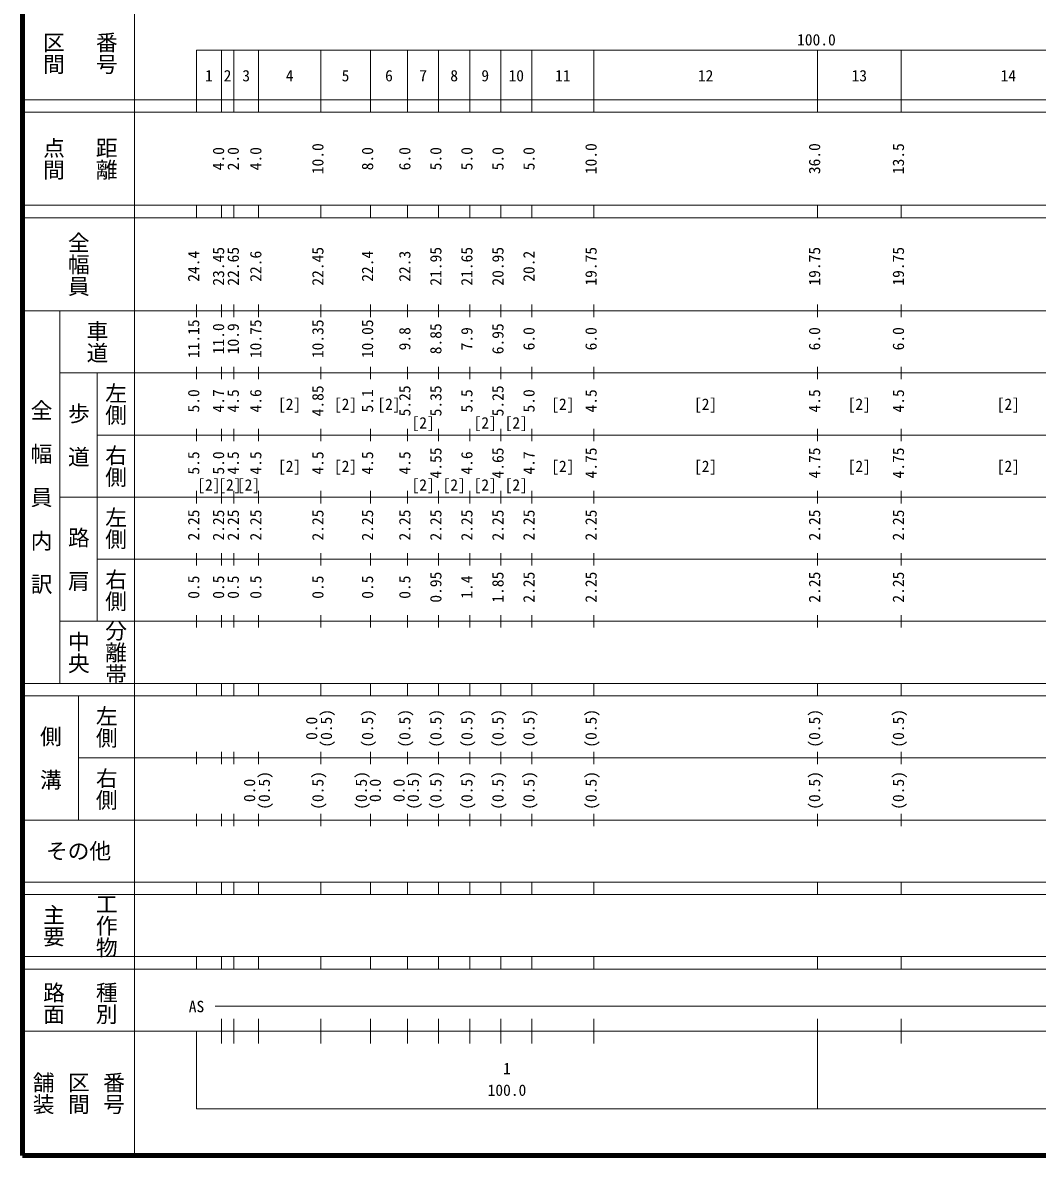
# Model space of a CAD drawing. Units: millimetres on the paper. Extents: x 40 to 680, y 20 to 380.
# Drawn here: x 40 to 203.4, y 20 to 202.4 of the extents above; entities that cross this region are included whole.
import ezdxf
from ezdxf.enums import TextEntityAlignment as Align

# ---------------------------------------------------------------- set-up
doc = ezdxf.new("R2010")
doc.units = ezdxf.units.MM
doc.layers.add('M-TTL', color=2, linetype='Continuous', lineweight=140)
doc.layers.add('M-TTL-BAND', color=7, linetype='Continuous', lineweight=13)
doc.styles.add('@ＭＳ ゴシック', font='')
doc.styles.add('ＭＳ ゴシック', font='')
doc.styles.get('@ＭＳ ゴシック').set_extended_font_data('@MS Gothic')
doc.styles.get('ＭＳ ゴシック').set_extended_font_data('MS Gothic')

msp = doc.modelspace()

# ---------------------------------------------------------------- linework, layer by layer
at = {"layer": 'M-TTL'}
for p, q in [((40, 380), (40, 20)), ((40, 20), (680, 20))]:
    msp.add_line(p, q, dxfattribs=at)
at = {"layer": 'M-TTL-BAND'}
for p, q in [((58, 370), (58, 20)), ((68, 198), (579, 198)), ((68, 198), (68, 188)), ((72, 188), (72, 198)), ((74, 188), (74, 198)), ((78, 188), (78, 198)), ((88, 188), (88, 198)), ((96, 188), (96, 198)), ((102, 188), (102, 198)), ((107, 188), (107, 198)), ((112, 188), (112, 198)), ((117, 188), (117, 198)), ((122, 188), (122, 198)), ((132, 188), (132, 198)), ((168, 188), (168, 198)), ((181.5, 188), (181.5, 198)), ((40, 190), (579, 190)), ((40, 188), (579, 188)), ((40, 173), (579, 173)), ((68, 171), (68, 173)), ((72, 171), (72, 173)), ((74, 171), (74, 173)), ((78, 171), (78, 173)), ((88, 171), (88, 173)), ((96, 171), (96, 173)), ((102, 171), (102, 173)), ((107, 171), (107, 173)), ((112, 171), (112, 173)), ((117, 171), (117, 173)), ((122, 171), (122, 173)), ((132, 171), (132, 173)), ((168, 171), (168, 173)), ((181.5, 171), (181.5, 173)), ((40, 171), (579, 171)), ((68, 155), (68, 157)), ((72, 155), (72, 157)), ((74, 155), (74, 157)), ((78, 155), (78, 157)), ((88, 155), (88, 157)), ((96, 155), (96, 157)), ((102, 155), (102, 157)), ((107, 155), (107, 157)), ((112, 155), (112, 157)), ((117, 155), (117, 157)), ((122, 155), (122, 157)), ((132, 155), (132, 157)), ((168, 155), (168, 157)), ((181.5, 155), (181.5, 157)), ((40, 156), (579, 156)), ((46, 96), (46, 156)), ((46, 146), (579, 146)), ((52, 146), (52, 106)), ((68, 145), (68, 147)), ((72, 145), (72, 147)), ((74, 145), (74, 147)), ((78, 145), (78, 147)), ((88, 145), (88, 147)), ((96, 145), (96, 147)), ((102, 145), (102, 147)), ((107, 145), (107, 147)), ((112, 145), (112, 147)), ((117, 145), (117, 147)), ((122, 145), (122, 147)), ((132, 145), (132, 147)), ((168, 145), (168, 147)), ((181.5, 145), (181.5, 147)), ((68, 135), (68, 137)), ((72, 135), (72, 137)), ((74, 135), (74, 137)), ((78, 135), (78, 137)), ((88, 135), (88, 137)), ((96, 135), (96, 137)), ((102, 135), (102, 137)), ((107, 135), (107, 137)), ((112, 135), (112, 137)), ((117, 135), (117, 137)), ((122, 135), (122, 137)), ((132, 135), (132, 137)), ((168, 135), (168, 137)), ((181.5, 135), (181.5, 137)), ((52, 136), (579, 136)), ((46, 126), (579, 126)), ((68, 125), (68, 127)), ((72, 125), (72, 127)), ((74, 125), (74, 127)), ((78, 125), (78, 127)), ((88, 125), (88, 127)), ((96, 125), (96, 127)), ((102, 125), (102, 127)), ((107, 125), (107, 127)), ((112, 125), (112, 127)), ((117, 125), (117, 127)), ((122, 125), (122, 127)), ((132, 125), (132, 127)), ((168, 125), (168, 127)), ((181.5, 125), (181.5, 127)), ((68, 115), (68, 117)), ((72, 115), (72, 117)), ((74, 115), (74, 117)), ((78, 115), (78, 117)), ((88, 115), (88, 117)), ((96, 115), (96, 117)), ((102, 115), (102, 117)), ((107, 115), (107, 117)), ((112, 115), (112, 117)), ((117, 115), (117, 117)), ((122, 115), (122, 117)), ((132, 115), (132, 117)), ((168, 115), (168, 117)), ((181.5, 115), (181.5, 117)), ((52, 116), (579, 116)), ((46, 106), (579, 106)), ((68, 105), (68, 107)), ((72, 105), (72, 107)), ((74, 105), (74, 107)), ((78, 105), (78, 107)), ((88, 105), (88, 107)), ((96, 105), (96, 107)), ((102, 105), (102, 107)), ((107, 105), (107, 107)), ((112, 105), (112, 107)), ((117, 105), (117, 107)), ((122, 105), (122, 107)), ((132, 105), (132, 107)), ((168, 105), (168, 107)), ((181.5, 105), (181.5, 107)), ((40, 96), (579, 96)), ((68, 94), (68, 96)), ((72, 94), (72, 96)), ((74, 94), (74, 96)), ((78, 94), (78, 96)), ((88, 94), (88, 96)), ((96, 94), (96, 96)), ((102, 94), (102, 96)), ((107, 94), (107, 96)), ((112, 94), (112, 96)), ((117, 94), (117, 96)), ((122, 94), (122, 96)), ((132, 94), (132, 96)), ((168, 94), (168, 96)), ((181.5, 94), (181.5, 96)), ((40, 94), (579, 94)), ((49, 94), (49, 74)), ((49, 84), (579, 84)), ((68, 83), (68, 85)), ((72, 83), (72, 85)), ((74, 83), (74, 85)), ((78, 83), (78, 85)), ((88, 83), (88, 85)), ((96, 83), (96, 85)), ((102, 83), (102, 85)), ((107, 83), (107, 85)), ((112, 83), (112, 85)), ((117, 83), (117, 85)), ((122, 83), (122, 85)), ((132, 83), (132, 85)), ((168, 83), (168, 85)), ((181.5, 83), (181.5, 85)), ((68, 73), (68, 75)), ((72, 73), (72, 75)), ((74, 73), (74, 75)), ((78, 73), (78, 75)), ((88, 73), (88, 75)), ((96, 73), (96, 75)), ((102, 73), (102, 75)), ((107, 73), (107, 75)), ((112, 73), (112, 75)), ((117, 73), (117, 75)), ((122, 73), (122, 75)), ((132, 73), (132, 75)), ((168, 73), (168, 75)), ((181.5, 73), (181.5, 75)), ((40, 74), (579, 74)), ((40, 64), (579, 64)), ((68, 62), (68, 64)), ((72, 62), (72, 64)), ((74, 62), (74, 64)), ((78, 62), (78, 64)), ((88, 62), (88, 64)), ((96, 62), (96, 64)), ((102, 62), (102, 64)), ((107, 62), (107, 64)), ((112, 62), (112, 64)), ((117, 62), (117, 64)), ((122, 62), (122, 64)), ((132, 62), (132, 64)), ((168, 62), (168, 64)), ((181.5, 62), (181.5, 64)), ((40, 62), (579, 62)), ((40, 52), (579, 52)), ((68, 50), (68, 52)), ((72, 50), (72, 52)), ((74, 50), (74, 52)), ((78, 50), (78, 52)), ((88, 50), (88, 52)), ((96, 50), (96, 52)), ((102, 50), (102, 52)), ((107, 50), (107, 52)), ((112, 50), (112, 52)), ((117, 50), (117, 52)), ((122, 50), (122, 52)), ((132, 50), (132, 52)), ((168, 50), (168, 52)), ((181.5, 50), (181.5, 52)), ((40, 50), (579, 50)), ((71, 44), (288, 44)), ((72, 38), (72, 42)), ((74, 38), (74, 42)), ((78, 38), (78, 42)), ((88, 38), (88, 42)), ((96, 38), (96, 42)), ((102, 38), (102, 42)), ((107, 38), (107, 42)), ((112, 38), (112, 42)), ((117, 38), (117, 42)), ((122, 38), (122, 42)), ((132, 38), (132, 42)), ((168, 27.5), (168, 42)), ((181.5, 38), (181.5, 42)), ((40, 40), (579, 40)), ((68, 40), (68, 27.5)), ((68, 27.5), (579, 27.5))]:
    msp.add_line(p, q, dxfattribs=at)

# ---------------------------------------------------------------- texts
at = {"layer": 'M-TTL-BAND', "style": '@ＭＳ ゴシック'}
for s, p in [('番号', (53.5, 197.5)), ('区間', (45, 197.5)), ('点間', (45, 180.5)), ('距離', (53.5, 180.5)), ('全幅員', (49, 163.5)), ('車道', (52, 151)), ('左側', (55, 141)), ('全\u3000幅\u3000員\u3000内\u3000訳', (43, 126)), ('歩\u3000道', (49, 136)), ('右側', (55, 131)), ('左側', (55, 121)), ('路\u3000肩', (49, 116)), ('右側', (55, 111)), ('分離帯', (55, 101)), ('中央', (49, 101)), ('左側', (53.5, 89)), ('側\u3000溝', (44.5, 84)), ('右側', (53.5, 79)), ('主要', (45, 57)), ('工作物', (53.5, 57)), ('路面', (45, 44.5)), ('種別', (53.5, 44.5)), ('舗装', (43.333, 30)), ('区間', (49, 30)), ('番号', (54.667, 30))]:
    msp.add_text(s, height=2.566, rotation=270, dxfattribs=at).set_placement(p, align=Align.MIDDLE_CENTER)
at = {"layer": 'M-TTL-BAND', "style": 'ＭＳ ゴシック'}
for s, p in [('100.0', (167.844, 198.195)), ('1', (70, 192.405)), ('2', (73, 192.405)), ('3', (76, 192.405)), ('4', (83, 192.405)), ('5', (92, 192.405)), ('6', (99, 192.405)), ('7', (104.5, 192.405)), ('8', (109.5, 192.405)), ('9', (114.5, 192.405)), ('10', (119.5, 192.405)), ('11', (127, 192.405)), ('12', (150, 192.405)), ('13', (174.75, 192.405)), ('14', (198.75, 192.405)), ('[2]', (83, 139.5)), ('[2]', (92, 139.5)), ('[2]', (99, 139.5)), ('[2]', (127, 139.5)), ('[2]', (150, 139.5)), ('[2]', (174.75, 139.5)), ('[2]', (198.75, 139.5)), ('[2]', (104.5, 136.5)), ('[2]', (114.5, 136.5)), ('[2]', (119.5, 136.5)), ('[2]', (83, 129.5)), ('[2]', (92, 129.5)), ('[2]', (127, 129.5)), ('[2]', (150, 129.5)), ('[2]', (174.75, 129.5)), ('[2]', (198.75, 129.5)), ('[2]', (70, 126.5)), ('[2]', (73.374, 126.5)), ('[2]', (76.374, 126.5)), ('[2]', (104.5, 126.5)), ('[2]', (109.5, 126.5)), ('[2]', (114.5, 126.5)), ('[2]', (119.5, 126.5)), ('AS', (68, 42.5)), ('1', (118, 32.523)), ('100.0', (118, 29.033))]:
    msp.add_text(s, height=1.833, dxfattribs=at).set_placement(p, align=Align.BOTTOM_CENTER)
for s, p in [('10.0', (89, 180.5)), ('10.0', (133, 180.5)), ('36.0', (169, 180.5)), ('13.5', (182.5, 180.5)), ('4.0', (73, 180.5)), ('2.0', (75.374, 180.5)), ('4.0', (79, 180.5)), ('8.0', (97, 180.5)), ('6.0', (103, 180.5)), ('5.0', (108, 180.5)), ('5.0', (113, 180.5)), ('5.0', (118, 180.5)), ('5.0', (123, 180.5)), ('23.45', (73, 163.174)), ('22.65', (75.374, 163.174)), ('22.45', (89, 163.174)), ('21.95', (108, 163.174)), ('21.65', (113, 163.174)), ('20.95', (118, 163.174)), ('19.75', (133, 163.174)), ('19.75', (169, 163.174)), ('19.75', (182.5, 163.174)), ('24.4', (69, 163.174)), ('22.6', (79, 163.174)), ('22.4', (97, 163.174)), ('22.3', (103, 163.174)), ('20.2', (123, 163.174)), ('11.15', (69, 151.5)), ('11.0', (73, 151.5)), ('10.9', (75.374, 151.5)), ('10.75', (79, 151.5)), ('10.35', (89, 151.5)), ('10.05', (97, 151.5)), ('9.8', (103, 151.5)), ('8.85', (108, 151.5)), ('7.9', (113, 151.5)), ('6.95', (118, 151.5)), ('6.0', (123, 151.5)), ('6.0', (133, 151.5)), ('6.0', (169, 151.5)), ('6.0', (182.5, 151.5)), ('5.0', (69, 141.5)), ('4.7', (73, 141.5)), ('4.5', (75.374, 141.5)), ('4.6', (79, 141.5)), ('4.85', (89, 141.5)), ('5.1', (97, 141.5)), ('5.25', (103, 141.5)), ('5.35', (108, 141.5)), ('5.5', (113, 141.5)), ('5.25', (118, 141.5)), ('5.0', (123, 141.5)), ('4.5', (133, 141.5)), ('4.5', (169, 141.5)), ('4.5', (182.5, 141.5)), ('5.5', (69, 131.5)), ('5.0', (73, 131.5)), ('4.5', (75.374, 131.5)), ('4.5', (79, 131.5)), ('4.5', (89, 131.5)), ('4.5', (97, 131.5)), ('4.5', (103, 131.5)), ('4.55', (108, 131.5)), ('4.6', (113, 131.5)), ('4.65', (118, 131.5)), ('4.7', (123, 131.5)), ('4.75', (133, 131.5)), ('4.75', (169, 131.5)), ('4.75', (182.5, 131.5)), ('2.25', (69, 121.5)), ('2.25', (73, 121.5)), ('2.25', (75.374, 121.5)), ('2.25', (79, 121.5)), ('2.25', (89, 121.5)), ('2.25', (97, 121.5)), ('2.25', (103, 121.5)), ('2.25', (108, 121.5)), ('2.25', (113, 121.5)), ('2.25', (118, 121.5)), ('2.25', (123, 121.5)), ('2.25', (133, 121.5)), ('2.25', (169, 121.5)), ('2.25', (182.5, 121.5)), ('0.5', (69, 111.5)), ('0.5', (73, 111.5)), ('0.5', (75.374, 111.5)), ('0.5', (79, 111.5)), ('0.5', (89, 111.5)), ('0.5', (97, 111.5)), ('0.5', (103, 111.5)), ('0.95', (108, 111.5)), ('1.4', (113, 111.5)), ('1.85', (118, 111.5)), ('2.25', (123, 111.5)), ('2.25', (133, 111.5)), ('2.25', (169, 111.5)), ('2.25', (182.5, 111.5)), ('(0.5)', (90.37, 88.764)), ('(0.5)', (97, 88.764)), ('(0.5)', (103, 88.764)), ('(0.5)', (108, 88.764)), ('(0.5)', (113, 88.764)), ('(0.5)', (118, 88.764)), ('(0.5)', (123, 88.764)), ('(0.5)', (133, 88.764)), ('(0.5)', (169, 88.764)), ('(0.5)', (182.5, 88.764)), ('0.0', (88, 88.764)), ('0.0', (78, 78.764)), ('(0.5)', (80.37, 78.764)), ('(0.5)', (89, 78.764)), ('(0.5)', (96, 78.764)), ('0.0', (98.245, 78.764)), ('0.0', (102.073, 78.764)), ('(0.5)', (104.37, 78.764)), ('(0.5)', (108, 78.764)), ('(0.5)', (113, 78.764)), ('(0.5)', (118, 78.764)), ('(0.5)', (123, 78.764)), ('(0.5)', (133, 78.764)), ('(0.5)', (169, 78.764)), ('(0.5)', (182.5, 78.764))]:
    msp.add_text(s, height=1.833, rotation=90, dxfattribs=at).set_placement(p, align=Align.BOTTOM_CENTER)
msp.add_text('その他', height=2.566, dxfattribs=at).set_placement((49, 69), align=Align.MIDDLE_CENTER)

doc.saveas('drawing.dxf')
